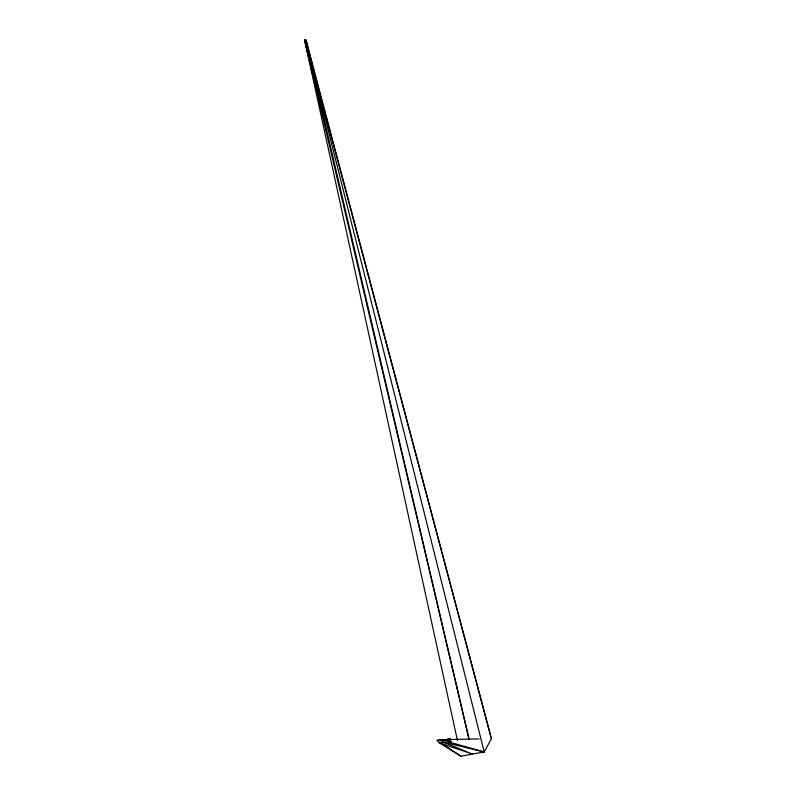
<?xml version="1.0" encoding="UTF-8"?>
<svg xmlns="http://www.w3.org/2000/svg" width="796" height="796" viewBox="0 0 796 796"><rect width="100%" height="100%" fill="white"/><g stroke="black" fill="none" stroke-linecap="round" stroke-linejoin="round"><path stroke-width="1.19" d="M450.775 741.235L450.148 740.35M448.029 739.743L447.85 739.225L447.561 740.041M448.954 739.574L449.083 738.877L449.631 739.355L448.407 739.195L449.083 738.877L449.372 739.952M449.243 740.996L451.292 742.24C451.909 744.24 449.213 739.166 450.337 741.932L449.093 741.504L450.456 740.529L450.307 741.583M450.257 740.588L450.317 738.837L449.183 740.151M450.337 741.932L451.123 742.787M449.8 739.892L450.317 738.837L449.531 739.444M447.85 739.225L447.631 739.942L448.735 739.404L447.85 739.225L448.218 739.623M449.959 741.156L449.004 742.399M479.092 738.917L440.964 739.693L437.163 740.38L439.322 742.787L460.864 756.2L484.217 751.971L491.391 738.678L306.122 40.258L304.609 39.969L457.421 740.419M450.964 742.33L450.655 742.031M446.845 739.892L447.73 739.942M448.735 739.404L448.078 739.335M450.208 739.215L449.8 739.066M440.805 740.409L437.163 740.38L440.865 740.678M312.689 66.784L306.122 40.258L304.609 39.969L469.123 739.564L305.555 39.8L484.217 751.971L443.133 742.091L439.322 742.787L472.535 754.091L443.133 742.091L440.964 739.693L448.228 739.892M440.964 739.693L484.217 751.971M442.317 743.822L460.864 756.2M449.083 738.877L449.541 739.574M305.555 39.8L491.391 738.668M313.286 69.192L315.087 76.426M304.609 39.969L309.952 62.964M310.51 65.381L311.634 70.217M312.201 72.635L313.893 79.898"/></g></svg>
